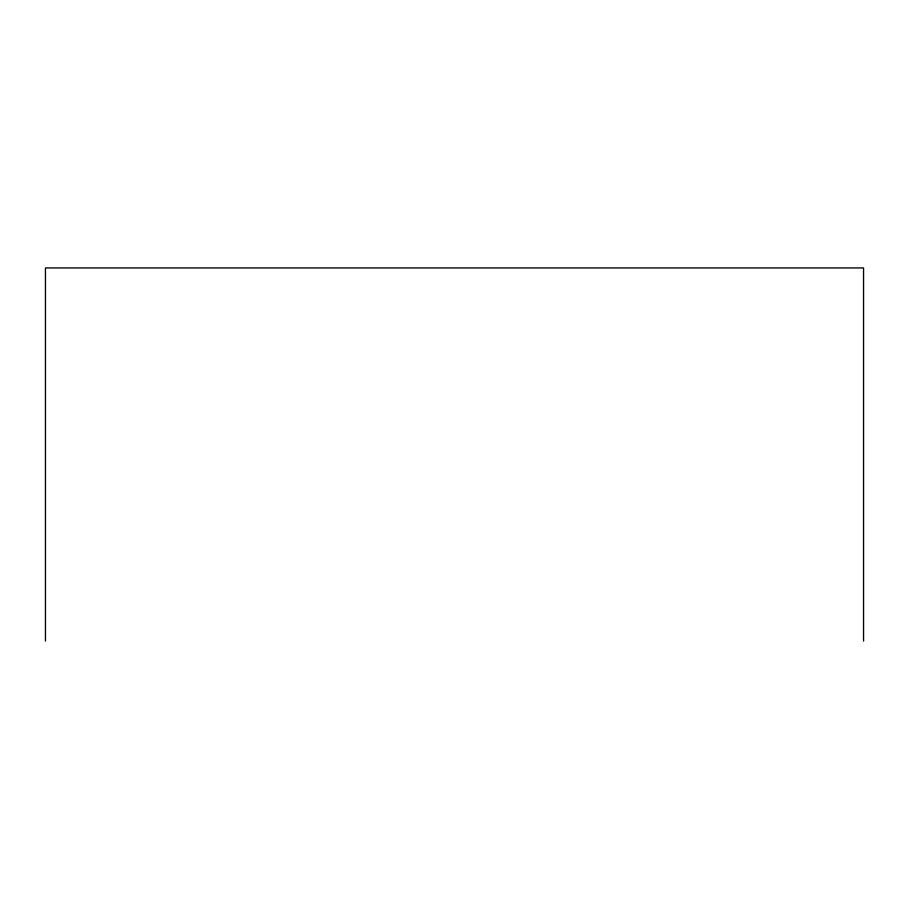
<?xml version="1.0" encoding="UTF-8"?>
<svg xmlns="http://www.w3.org/2000/svg" width="909" height="909" viewBox="0 0 909 909"><rect width="100%" height="100%" fill="white"/><g stroke="black" fill="none" stroke-linecap="round" stroke-linejoin="round"><path stroke-width="1.36" d="M863.55 641.061L863.55 267.939L45.45 267.939L45.45 641.061"/></g></svg>
